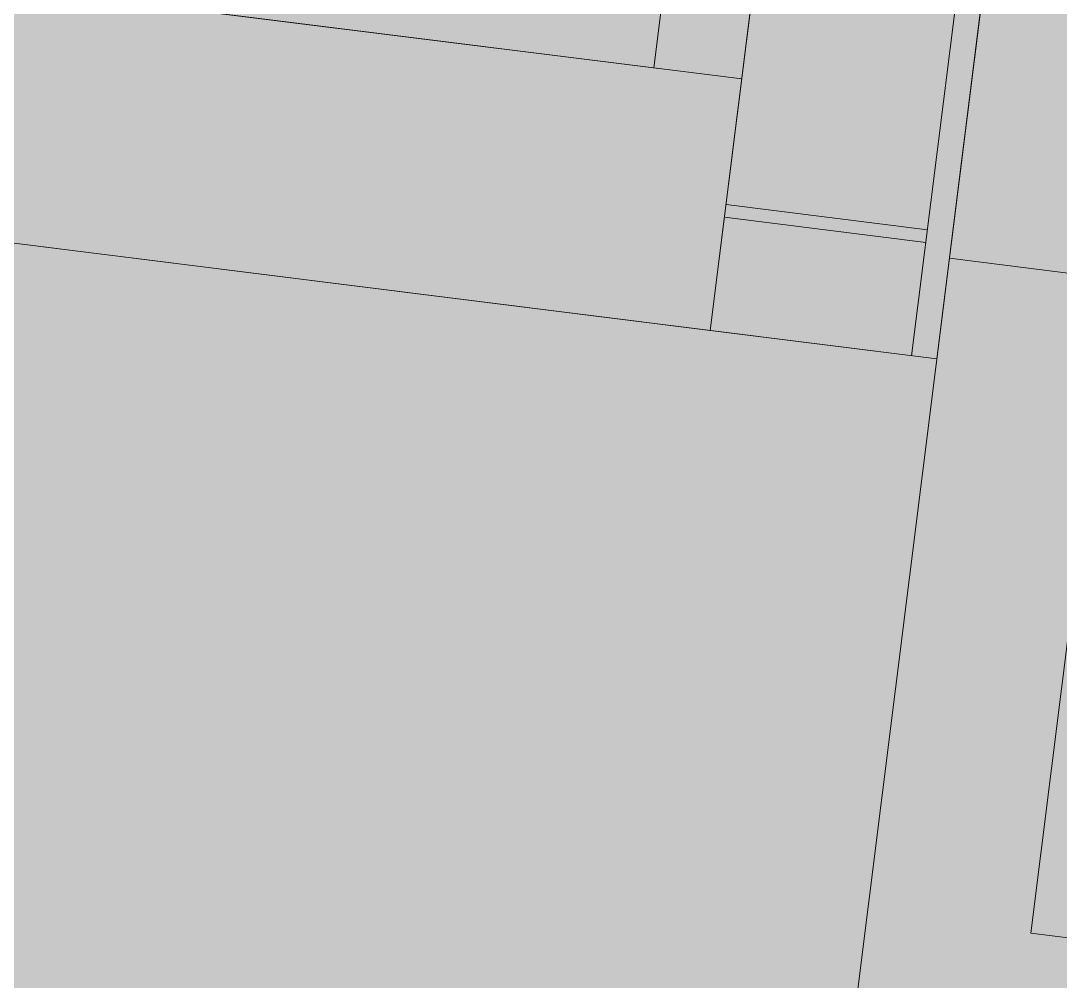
# Model space of a CAD drawing. Header units: metres. Extents: x -4 to 509425, y 7549 to 4732445.
# Drawn here: x 476032.604 to 476033.298, y 4719775.353 to 4719775.994 of the extents above; entities that cross this region are included whole.
import ezdxf

# ---------------------------------------------------------------- set-up
doc = ezdxf.new("R2010")
doc.units = ezdxf.units.M
doc.header["$LTSCALE"] = 0.01
doc.header["$MEASUREMENT"] = 0
doc.layers.get('0').update_dxf_attribs({"lineweight": 0})
doc.layers.add('_SUBESTACIÓN', color=1, linetype='Continuous')
doc.layers.add('SUBESTACION LA VID', color=253, linetype='Continuous')

# ---------------------------------------------------------------- blocks, each defined once
blk = doc.blocks.new('A$Cfff6051d')
at = {"layer": 'SUBESTACION LA VID', "lineweight": 15}
for p, q in [((476033.08518, 4719775.9552), (476020.37548, 4719777.54861)), ((476033.21533, 4719775.76824), (476020.20321, 4719777.39957)), ((476033.06412, 4719775.7872), (476033.13678, 4719776.36682)), ((476033.27119, 4719776.34997), (476033.19853, 4719775.77035)), ((476033.28799, 4719776.34786), (476033.21533, 4719775.76824)), ((476033.20906, 4719775.85435), (476033.07465, 4719775.8712)), ((476033.208, 4719775.84595), (476033.0736, 4719775.8628))]:
    blk.add_line(p, q, dxfattribs=at)
at = {"layer": 'SUBESTACION LA VID', "lineweight": 0}
blk.add_line((476033.06412, 4719775.7872), (476033.21533, 4719775.76824), dxfattribs=at)
at = {"layer": 'SUBESTACION LA VID', "lineweight": 15}
for points in [[(476033.06412, 4719775.7872), (476030.68683, 4719776.08524), (476030.68051, 4719776.03483), (476030.66371, 4719776.03694), (476030.67003, 4719776.08735), (476026.72187, 4719776.58232), (476026.71555, 4719776.53192), (476026.69035, 4719776.53508), (476026.69667, 4719776.58548), (476022.74851, 4719777.08046)], [(476032.57276, 4719776.01944), (476033.02638, 4719775.96257), (476033.04112, 4719776.08018), (476033.09992, 4719776.07281), (476033.06412, 4719775.7872)], [(476033.06412, 4719775.7872), (476033.21533, 4719775.76824), (476033.28799, 4719776.34786), (476033.13678, 4719776.36682), (476033.06412, 4719775.7872)], [(476033.11572, 4719776.19882), (476033.05692, 4719776.20619), (476033.02638, 4719775.96257), (476033.08518, 4719775.9552)], [(476033.50625, 4719775.91095), (476033.4378, 4719775.36493), (476033.2782, 4719775.38494), (476033.34665, 4719775.93096)], [(476033.49256, 4719775.80174), (476033.60177, 4719775.78805), (476033.46697, 4719774.71281), (476033.08895, 4719774.7602), (476033.22375, 4719775.83544), (476033.33296, 4719775.82175)]]:
    blk.add_lwpolyline(points, dxfattribs=at)

msp = doc.modelspace()

# ---------------------------------------------------------------- hatches: boundary and pattern name
at = {"layer": '_SUBESTACIÓN', "transparency": 33554559}
h = msp.add_hatch(color=1, dxfattribs=at)
h.dxf.hatch_style = 1
h.paths.add_polyline_path([(475968.63988, 4719805.82503), (476089.93862, 4719790.61504), (476078.16862, 4719696.74002), (475956.86864, 4719711.95017)])

# ---------------------------------------------------------------- block references
at = {"linetype": 'Continuous'}
msp.add_blockref('A$Cfff6051d', (0, 0), dxfattribs=at)

doc.saveas('drawing.dxf')
